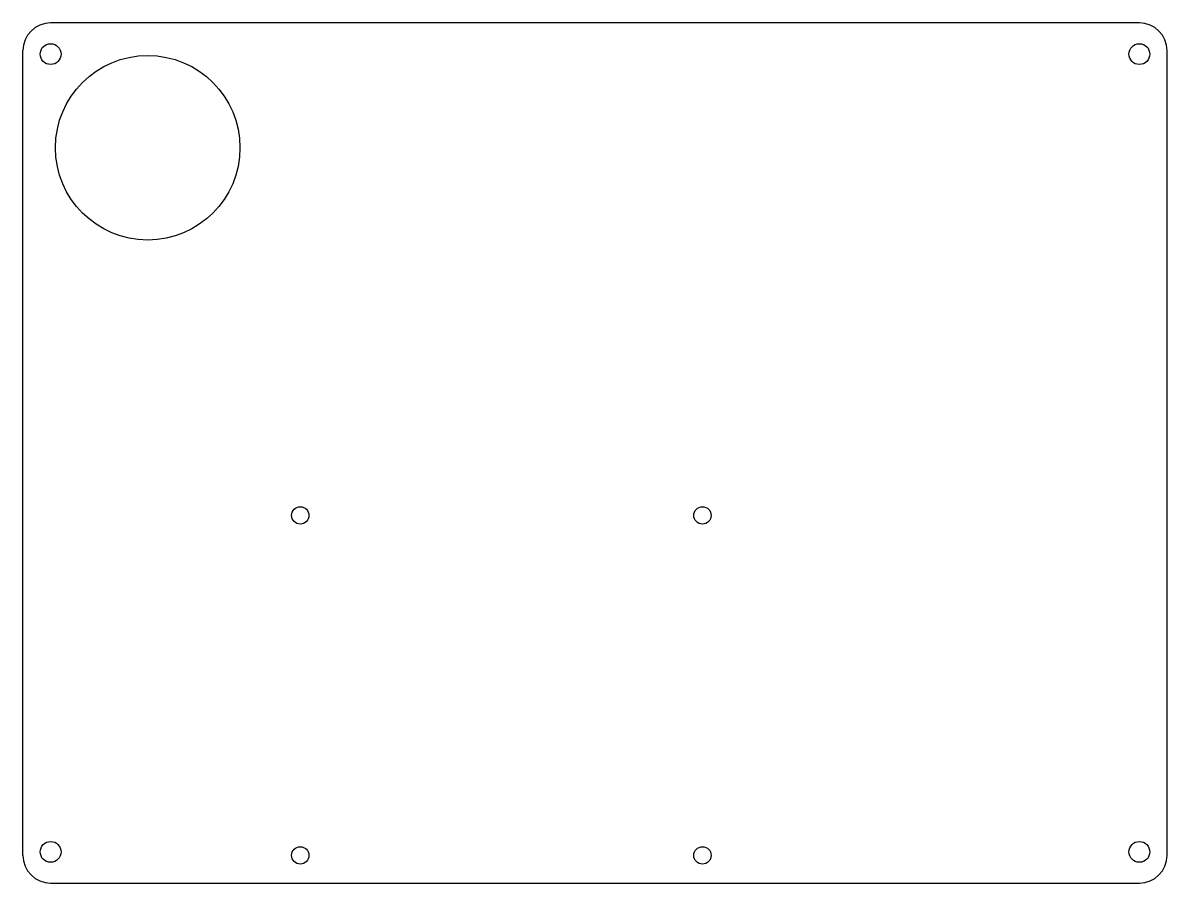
# Model space of a CAD drawing. Header units: millimetres. Extents: x 0 to 165, y 0 to 124.
import ezdxf

# ---------------------------------------------------------------- set-up
doc = ezdxf.new("R2010")
doc.units = ezdxf.units.MM
doc.layers.get('0').update_dxf_attribs({"lineweight": 25, "true_color": 0xffffff})

msp = doc.modelspace()

# ---------------------------------------------------------------- linework, layer by layer
for p, q in [((161, 124), (4, 124)), ((0, 4), (0, 120)), ((165, 4), (165, 120)), ((4, 0), (161, 0))]:
    msp.add_line(p, q)
for centre, radius in [((4, 119.5), 1.5), ((161, 119.5), 1.5), ((18, 106), 13.3), ((40, 53), 1.25), ((98, 53), 1.25), ((4, 4.5), 1.5), ((40, 4), 1.25), ((98, 4), 1.25), ((161, 4.5), 1.5)]:
    msp.add_circle(centre, radius)
for centre, start, end in [((4, 120), 90, 180), ((161, 120), 0, 90), ((4, 4), 180, 270), ((161, 4), 270, 0)]:
    msp.add_arc(centre, 4, start, end)

doc.saveas('drawing.dxf')
